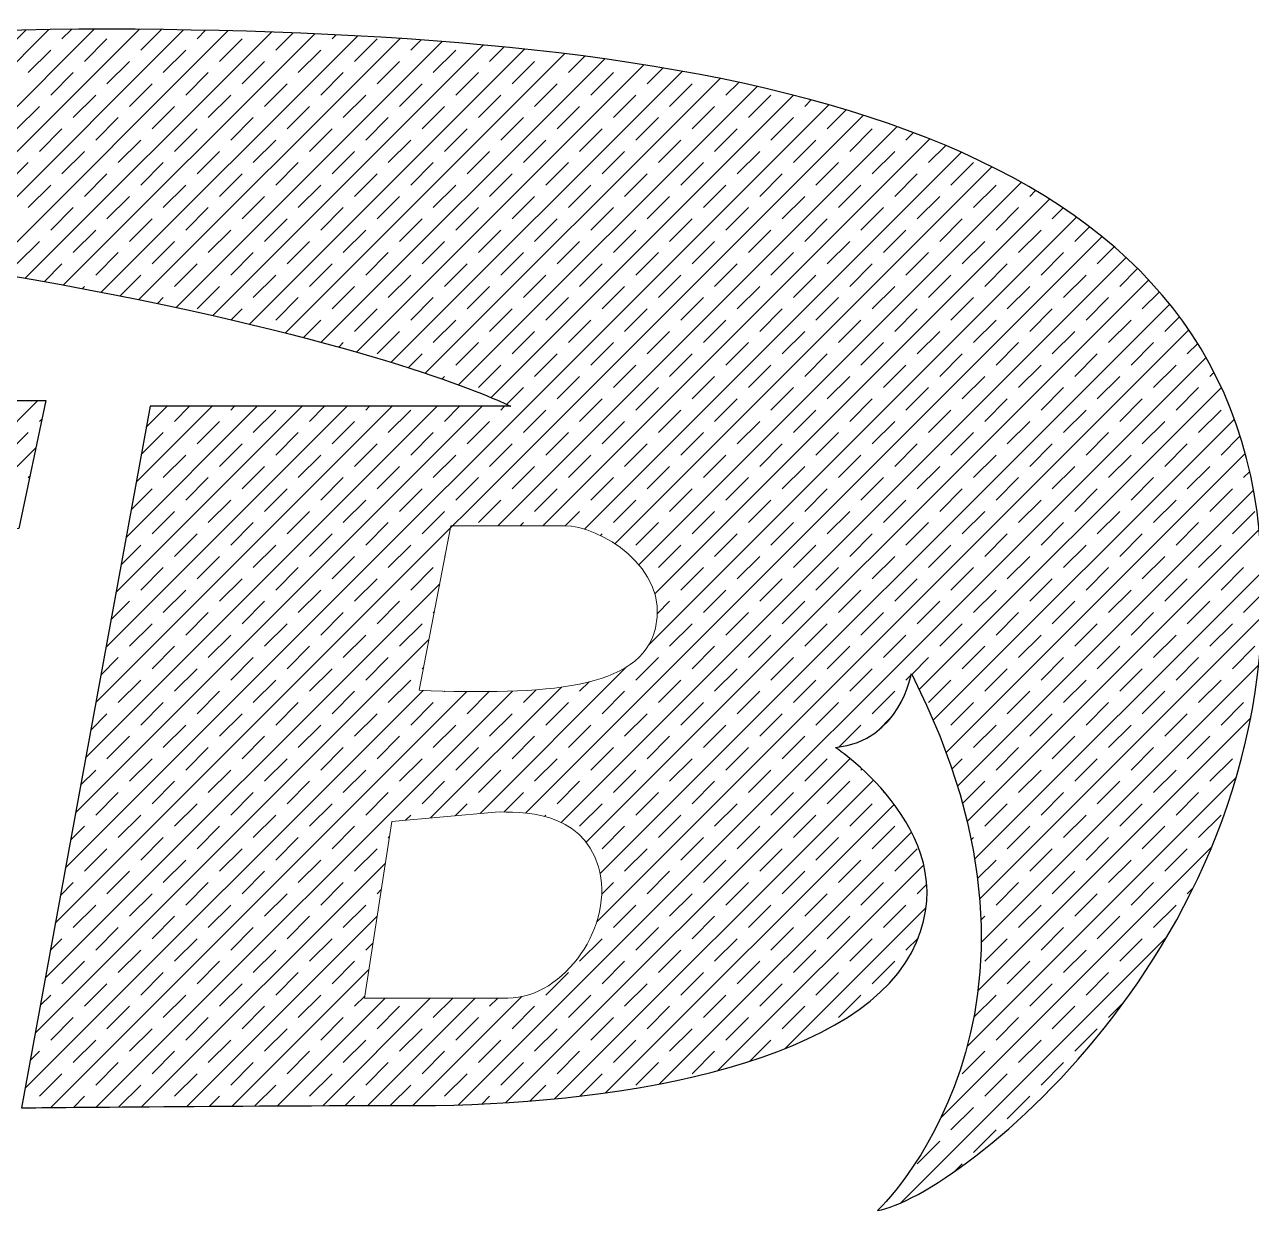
# Model space of a CAD drawing. Header units: millimetres. Extents: x 3916 to 6020, y 1867 to 2649.
# Drawn here: x 4858.87 to 4883.7, y 2016.03 to 2040.04 of the extents above; entities that cross this region are included whole.
import ezdxf

# ---------------------------------------------------------------- set-up
doc = ezdxf.new("R2010")
doc.units = ezdxf.units.MM
doc.layers.add('layer 1', color=7, linetype='Continuous')

# ---------------------------------------------------------------- blocks, each defined once
blk = doc.blocks.new('002')
at = {"color": 1, "lineweight": -3}
for p, q in [((57741.792, 37295.092), (57748.642, 37301.943)), ((57743.029, 37294.915), (57750.069, 37301.955)), ((57744.259, 37294.731), (57751.479, 37301.951)), ((57745.482, 37294.54), (57752.876, 37301.934)), ((57746.697, 37294.34), (57754.262, 37301.905)), ((57747.287, 37301.297), (57747.921, 37301.93)), ((57747.903, 37294.132), (57755.636, 37301.865)), ((57749.055, 37301.65), (57749.356, 37301.951)), ((57749.101, 37293.916), (57756.998, 37301.813)), ((57749.762, 37300.943), (57750.469, 37301.65)), ((57750.29, 37293.69), (57758.346, 37301.747)), ((57751.469, 37293.456), (57759.68, 37301.666)), ((57751.53, 37301.297), (57752.177, 37301.944)), ((57753.298, 37301.65), (57753.568, 37301.921)), ((57754.005, 37300.943), (57754.712, 37301.65)), ((57755.773, 37301.297), (57756.316, 37301.841)), ((57757.54, 37301.65), (57757.671, 37301.781)), ((57758.248, 37300.943), (57758.955, 37301.65)), ((57760.015, 37301.297), (57760.339, 37301.621)), ((57747.994, 37300.59), (57748.702, 37301.297)), ((57752.237, 37300.59), (57752.944, 37301.297)), ((57752.638, 37293.211), (57760.999, 37301.571)), ((57753.797, 37292.955), (57762.302, 37301.46)), ((57754.944, 37292.688), (57763.588, 37301.332)), ((57756.48, 37300.59), (57757.187, 37301.297)), ((57760.722, 37300.59), (57761.43, 37301.297)), ((57762.49, 37300.943), (57762.946, 37301.399)), ((57750.469, 37300.236), (57751.176, 37300.943)), ((57754.712, 37300.236), (57755.419, 37300.943)), ((57756.079, 37292.409), (57764.857, 37301.187)), ((57757.201, 37292.116), (57766.107, 37301.022)), ((57758.308, 37291.809), (57767.337, 37300.838)), ((57758.955, 37300.236), (57759.662, 37300.943)), ((57763.197, 37300.236), (57763.904, 37300.943)), ((57764.965, 37300.59), (57765.482, 37301.107)), ((57748.702, 37299.883), (57749.409, 37300.59)), ((57752.944, 37299.883), (57753.651, 37300.59)), ((57757.187, 37299.883), (57757.894, 37300.59)), ((57759.398, 37291.485), (57768.546, 37300.633)), ((57761.43, 37299.883), (57762.137, 37300.59)), ((57765.672, 37299.883), (57766.379, 37300.59)), ((57767.44, 37300.236), (57767.942, 37300.739)), ((57751.176, 37299.529), (57751.884, 37300.236)), ((57755.419, 37299.529), (57756.126, 37300.236)), ((57759.662, 37299.529), (57760.369, 37300.236)), ((57760.469, 37291.142), (57769.733, 37300.406)), ((57761.517, 37290.776), (57770.897, 37300.155)), ((57763.904, 37299.529), (57764.612, 37300.236)), ((57768.147, 37299.529), (57768.854, 37300.236)), ((57769.915, 37299.883), (57770.316, 37300.284)), ((57749.409, 37299.176), (57750.116, 37299.883)), ((57753.651, 37299.176), (57754.358, 37299.883)), ((57757.894, 37299.176), (57758.601, 37299.883)), ((57762.137, 37299.176), (57762.844, 37299.883)), ((57762.535, 37290.379), (57772.036, 37299.88)), ((57766.379, 37299.176), (57767.086, 37299.883)), ((57770.622, 37299.176), (57771.329, 37299.883)), ((57772.39, 37299.529), (57772.594, 37299.734)), ((57747.641, 37298.822), (57748.348, 37299.529)), ((57749.164, 37275.594), (57773.149, 37299.58)), ((57751.884, 37298.822), (57752.591, 37299.529)), ((57756.126, 37298.822), (57756.833, 37299.529)), ((57760.369, 37298.822), (57761.076, 37299.529)), ((57764.612, 37298.822), (57765.319, 37299.529)), ((57768.854, 37298.822), (57769.561, 37299.529)), ((57773.097, 37298.822), (57773.694, 37299.419)), ((57748.846, 37273.862), (57774.235, 37299.251)), ((57750.116, 37298.468), (57750.823, 37299.176)), ((57754.358, 37298.468), (57755.066, 37299.176)), ((57758.601, 37298.468), (57759.308, 37299.176)), ((57762.75, 37286.351), (57775.292, 37298.894)), ((57762.844, 37298.468), (57763.551, 37299.176)), ((57767.086, 37298.468), (57767.793, 37299.176)), ((57771.329, 37298.468), (57772.036, 37299.176)), ((57748.348, 37298.115), (57749.055, 37298.822)), ((57752.591, 37298.115), (57753.298, 37298.822)), ((57756.833, 37298.115), (57757.54, 37298.822)), ((57761.076, 37298.115), (57761.783, 37298.822)), ((57764.164, 37286.351), (57776.319, 37298.507)), ((57765.319, 37298.115), (57766.026, 37298.822)), ((57769.561, 37298.115), (57770.268, 37298.822)), ((57773.804, 37298.115), (57774.511, 37298.822)), ((57775.572, 37298.468), (57775.808, 37298.705)), ((57750.823, 37297.761), (57751.53, 37298.468)), ((57755.066, 37297.761), (57755.773, 37298.468)), ((57759.308, 37297.761), (57760.015, 37298.468)), ((57763.551, 37297.761), (57764.258, 37298.468)), ((57767.793, 37297.761), (57768.501, 37298.468)), ((57772.036, 37297.761), (57772.743, 37298.468)), ((57776.279, 37297.761), (57776.819, 37298.301)), ((57747.287, 37297.054), (57747.994, 37297.761)), ((57749.055, 37297.408), (57749.762, 37298.115)), ((57751.53, 37297.054), (57752.237, 37297.761)), ((57753.298, 37297.408), (57754.005, 37298.115)), ((57755.773, 37297.054), (57756.48, 37297.761)), ((57757.54, 37297.408), (57758.248, 37298.115)), ((57760.015, 37297.054), (57760.722, 37297.761)), ((57761.783, 37297.408), (57762.49, 37298.115)), ((57764.258, 37297.054), (57764.965, 37297.761)), ((57765.471, 37286.244), (57777.313, 37298.087)), ((57766.026, 37297.408), (57766.733, 37298.115)), ((57768.501, 37297.054), (57769.208, 37297.761)), ((57770.268, 37297.408), (57770.975, 37298.115)), ((57772.743, 37297.054), (57773.45, 37297.761)), ((57774.511, 37297.408), (57775.218, 37298.115)), ((57776.986, 37297.054), (57777.693, 37297.761)), ((57749.762, 37296.701), (57750.469, 37297.408)), ((57754.005, 37296.701), (57754.712, 37297.408)), ((57758.248, 37296.701), (57758.955, 37297.408)), ((57762.49, 37296.701), (57763.197, 37297.408)), ((57766.425, 37285.785), (57778.274, 37297.633)), ((57766.733, 37296.701), (57767.44, 37297.408)), ((57770.975, 37296.701), (57771.683, 37297.408)), ((57775.218, 37296.701), (57775.925, 37297.408)), ((57747.994, 37296.347), (57748.702, 37297.054)), ((57752.237, 37296.347), (57752.944, 37297.054)), ((57756.48, 37296.347), (57757.187, 37297.054)), ((57760.722, 37296.347), (57761.43, 37297.054)), ((57764.965, 37296.347), (57765.672, 37297.054)), ((57767.178, 37285.123), (57779.198, 37297.143)), ((57769.208, 37296.347), (57769.915, 37297.054)), ((57773.45, 37296.347), (57774.157, 37297.054)), ((57777.693, 37296.347), (57778.4, 37297.054)), ((57750.469, 37295.994), (57751.176, 37296.701)), ((57754.712, 37295.994), (57755.419, 37296.701)), ((57758.955, 37295.994), (57759.662, 37296.701)), ((57763.197, 37295.994), (57763.904, 37296.701)), ((57767.44, 37295.994), (57768.147, 37296.701)), ((57767.679, 37284.21), (57780.084, 37296.615)), ((57771.683, 37295.994), (57772.39, 37296.701)), ((57775.925, 37295.994), (57776.632, 37296.701)), ((57779.461, 37296.701), (57779.645, 37296.885)), ((57748.702, 37295.64), (57749.409, 37296.347)), ((57752.944, 37295.64), (57753.651, 37296.347)), ((57757.187, 37295.64), (57757.894, 37296.347)), ((57761.43, 37295.64), (57762.137, 37296.347)), ((57765.672, 37295.64), (57766.379, 37296.347)), ((57769.915, 37295.64), (57770.622, 37296.347)), ((57774.157, 37295.64), (57774.865, 37296.347)), ((57778.4, 37295.64), (57779.107, 37296.347)), ((57780.168, 37295.994), (57780.511, 37296.337)), ((57751.176, 37295.287), (57751.884, 37295.994)), ((57755.419, 37295.287), (57756.126, 37295.994)), ((57759.662, 37295.287), (57760.369, 37295.994)), ((57763.904, 37295.287), (57764.612, 37295.994)), ((57767.498, 37282.614), (57780.93, 37296.047)), ((57768.147, 37295.287), (57768.854, 37295.994)), ((57772.39, 37295.287), (57773.097, 37295.994)), ((57776.632, 37295.287), (57777.339, 37295.994)), ((57749.409, 37294.933), (57750.116, 37295.64)), ((57753.651, 37294.933), (57754.358, 37295.64)), ((57757.894, 37294.933), (57758.601, 37295.64)), ((57762.137, 37294.933), (57762.844, 37295.64)), ((57763.616, 37277.319), (57781.733, 37295.436)), ((57766.379, 37294.933), (57767.086, 37295.64)), ((57770.622, 37294.933), (57771.329, 37295.64)), ((57774.865, 37294.933), (57775.572, 37295.64)), ((57779.107, 37294.933), (57779.814, 37295.64)), ((57780.875, 37295.287), (57781.336, 37295.748)), ((57747.641, 37294.579), (57748.348, 37295.287)), ((57751.884, 37294.579), (57752.591, 37295.287)), ((57756.126, 37294.579), (57756.833, 37295.287)), ((57760.369, 37294.579), (57761.076, 37295.287)), ((57764.612, 37294.579), (57765.319, 37295.287)), ((57768.854, 37294.579), (57769.561, 37295.287)), ((57773.097, 37294.579), (57773.804, 37295.287)), ((57777.339, 37294.579), (57778.047, 37295.287)), ((57781.582, 37294.579), (57782.117, 37295.114)), ((57750.116, 37294.226), (57750.823, 37294.933)), ((57754.358, 37294.226), (57755.066, 37294.933)), ((57758.601, 37294.226), (57759.308, 37294.933)), ((57762.844, 37294.226), (57763.551, 37294.933)), ((57764.738, 37277.026), (57782.491, 37294.779)), ((57767.086, 37294.226), (57767.793, 37294.933)), ((57771.329, 37294.226), (57772.036, 37294.933)), ((57775.572, 37294.226), (57776.279, 37294.933)), ((57779.814, 37294.226), (57780.521, 37294.933)), ((57748.501, 37294.025), (57749.055, 37294.579)), ((57752.591, 37293.872), (57753.298, 37294.579)), ((57756.833, 37293.872), (57757.54, 37294.579)), ((57761.076, 37293.872), (57761.783, 37294.579)), ((57765.319, 37293.872), (57766.026, 37294.579)), ((57769.561, 37293.872), (57770.268, 37294.579)), ((57773.804, 37293.872), (57774.511, 37294.579)), ((57778.047, 37293.872), (57778.754, 37294.579)), ((57782.289, 37293.872), (57782.85, 37294.433)), ((57750.879, 37293.575), (57751.53, 37294.226)), ((57755.066, 37293.519), (57755.773, 37294.226)), ((57759.308, 37293.519), (57760.015, 37294.226)), ((57763.551, 37293.519), (57764.258, 37294.226)), ((57765.526, 37276.4), (57783.199, 37294.073)), ((57767.793, 37293.519), (57768.501, 37294.226)), ((57772.036, 37293.519), (57772.743, 37294.226)), ((57776.279, 37293.519), (57776.986, 37294.226)), ((57780.521, 37293.519), (57781.229, 37294.226)), ((57749.695, 37293.805), (57749.762, 37293.872)), ((57752.053, 37293.335), (57752.237, 37293.519)), ((57753.298, 37293.165), (57754.005, 37293.872)), ((57755.773, 37292.812), (57756.48, 37293.519)), ((57757.54, 37293.165), (57758.248, 37293.872)), ((57760.015, 37292.812), (57760.722, 37293.519)), ((57761.783, 37293.165), (57762.49, 37293.872)), ((57764.258, 37292.812), (57764.965, 37293.519)), ((57766.026, 37293.165), (57766.733, 37293.872)), ((57768.501, 37292.812), (57769.208, 37293.519)), ((57770.268, 37293.165), (57770.975, 37293.872)), ((57772.743, 37292.812), (57773.45, 37293.519)), ((57774.511, 37293.165), (57775.218, 37293.872)), ((57776.986, 37292.812), (57777.693, 37293.519)), ((57778.754, 37293.165), (57779.461, 37293.872)), ((57781.229, 37292.812), (57781.936, 37293.519)), ((57782.996, 37293.165), (57783.534, 37293.703)), ((57754.37, 37292.824), (57754.712, 37293.165)), ((57758.248, 37292.458), (57758.955, 37293.165)), ((57762.49, 37292.458), (57763.197, 37293.165)), ((57765.962, 37275.421), (57783.857, 37293.316)), ((57766.733, 37292.458), (57767.44, 37293.165)), ((57770.975, 37292.458), (57771.683, 37293.165)), ((57775.218, 37292.458), (57775.925, 37293.165)), ((57779.461, 37292.458), (57780.168, 37293.165)), ((57756.64, 37292.265), (57757.187, 37292.812)), ((57760.722, 37292.105), (57761.43, 37292.812)), ((57764.965, 37292.105), (57765.672, 37292.812)), ((57769.208, 37292.105), (57769.915, 37292.812)), ((57773.45, 37292.105), (57774.157, 37292.812)), ((57777.693, 37292.105), (57778.4, 37292.812)), ((57781.936, 37292.105), (57782.643, 37292.812)), ((57783.703, 37292.458), (57784.164, 37292.919)), ((57758.955, 37291.751), (57759.662, 37292.458)), ((57763.197, 37291.751), (57763.904, 37292.458)), ((57765.855, 37273.9), (57784.459, 37292.504)), ((57767.44, 37291.751), (57768.147, 37292.458)), ((57771.683, 37291.751), (57772.39, 37292.458)), ((57775.925, 37291.751), (57776.632, 37292.458)), ((57780.168, 37291.751), (57780.875, 37292.458)), ((57757.754, 37291.965), (57757.894, 37292.105)), ((57761.43, 37291.397), (57762.137, 37292.105)), ((57765.672, 37291.397), (57766.379, 37292.105)), ((57769.915, 37291.397), (57770.622, 37292.105)), ((57774.157, 37291.397), (57774.865, 37292.105)), ((57778.4, 37291.397), (57779.107, 37292.105)), ((57782.643, 37291.397), (57783.35, 37292.105)), ((57784.41, 37291.751), (57784.737, 37292.078)), ((57759.934, 37291.317), (57760.369, 37291.751)), ((57761.513, 37268.144), (57785.002, 37291.633)), ((57763.904, 37291.044), (57764.612, 37291.751)), ((57768.147, 37291.044), (57768.854, 37291.751)), ((57772.39, 37291.044), (57773.097, 37291.751)), ((57776.632, 37291.044), (57777.339, 37291.751)), ((57780.875, 37291.044), (57781.582, 37291.751)), ((57762.137, 37290.69), (57762.844, 37291.397)), ((57766.379, 37290.69), (57767.086, 37291.397)), ((57770.622, 37290.69), (57771.329, 37291.397)), ((57774.865, 37290.69), (57775.572, 37291.397)), ((57779.107, 37290.69), (57779.814, 37291.397)), ((57783.35, 37290.69), (57784.057, 37291.397)), ((57760.995, 37290.963), (57761.076, 37291.044)), ((57764.612, 37290.337), (57765.319, 37291.044)), ((57768.854, 37290.337), (57769.561, 37291.044)), ((57773.097, 37290.337), (57773.804, 37291.044)), ((57777.339, 37290.337), (57778.047, 37291.044)), ((57781.582, 37290.337), (57782.289, 37291.044)), ((57785.118, 37291.044), (57785.25, 37291.176)), ((57763.024, 37290.164), (57763.551, 37290.69)), ((57767.086, 37289.983), (57767.793, 37290.69)), ((57771.329, 37289.983), (57772.036, 37290.69)), ((57775.572, 37289.983), (57776.279, 37290.69)), ((57775.987, 37281.205), (57785.482, 37290.699)), ((57779.814, 37289.983), (57780.521, 37290.69)), ((57784.057, 37289.983), (57784.764, 37290.69)), ((57744.224, 37286.21), (57748.295, 37290.282)), ((57749.481, 37277.326), (57762.257, 37290.102)), ((57749.798, 37279.057), (57760.843, 37290.102)), ((57750.116, 37280.789), (57759.429, 37290.102)), ((57750.433, 37282.52), (57758.015, 37290.102)), ((57750.751, 37284.252), (57756.6, 37290.102)), ((57751.068, 37285.983), (57755.186, 37290.102)), ((57751.385, 37287.715), (57753.772, 37290.102)), ((57751.703, 37289.447), (57752.358, 37290.102)), ((57752.591, 37289.63), (57753.063, 37290.102)), ((57754.358, 37289.983), (57754.477, 37290.102)), ((57756.833, 37289.63), (57757.305, 37290.102)), ((57758.601, 37289.983), (57758.72, 37290.102)), ((57761.076, 37289.63), (57761.548, 37290.102)), ((57762.844, 37289.983), (57762.962, 37290.102)), ((57765.319, 37289.63), (57766.026, 37290.337)), ((57769.561, 37289.63), (57770.268, 37290.337)), ((57773.804, 37289.63), (57774.511, 37290.337)), ((57778.047, 37289.63), (57778.754, 37290.337)), ((57782.289, 37289.63), (57782.996, 37290.337)), ((57748.348, 37289.63), (57748.429, 37289.711)), ((57755.066, 37289.276), (57755.773, 37289.983)), ((57759.308, 37289.276), (57760.015, 37289.983)), ((57763.551, 37289.276), (57764.258, 37289.983)), ((57767.793, 37289.276), (57768.501, 37289.983)), ((57772.036, 37289.276), (57772.743, 37289.983)), ((57776.279, 37289.276), (57776.986, 37289.983)), ((57776.431, 37280.234), (57785.894, 37289.697)), ((57780.521, 37289.276), (57781.229, 37289.983)), ((57784.764, 37289.276), (57785.471, 37289.983)), ((57747.287, 37288.569), (57747.994, 37289.276)), ((57751.544, 37288.583), (57752.237, 37289.276)), ((57753.298, 37288.923), (57754.005, 37289.63)), ((57755.773, 37288.569), (57756.48, 37289.276)), ((57757.54, 37288.923), (57758.248, 37289.63)), ((57760.015, 37288.569), (57760.722, 37289.276)), ((57761.783, 37288.923), (57762.49, 37289.63)), ((57764.258, 37288.569), (57764.965, 37289.276)), ((57766.026, 37288.923), (57766.733, 37289.63)), ((57768.501, 37288.569), (57769.208, 37289.276)), ((57770.268, 37288.923), (57770.975, 37289.63)), ((57772.743, 37288.569), (57773.45, 37289.276)), ((57774.511, 37288.923), (57775.218, 37289.63)), ((57776.986, 37288.569), (57777.693, 37289.276)), ((57778.754, 37288.923), (57779.461, 37289.63)), ((57781.229, 37288.569), (57781.936, 37289.276)), ((57782.996, 37288.923), (57783.703, 37289.63)), ((57754.005, 37288.215), (57754.712, 37288.923)), ((57758.248, 37288.215), (57758.955, 37288.923)), ((57762.49, 37288.215), (57763.197, 37288.923)), ((57766.733, 37288.215), (57767.44, 37288.923)), ((57770.975, 37288.215), (57771.683, 37288.923)), ((57775.218, 37288.215), (57775.925, 37288.923)), ((57779.461, 37288.215), (57780.168, 37288.923)), ((57783.703, 37288.215), (57784.41, 37288.923)), ((57785.471, 37288.569), (57786.073, 37289.171)), ((57745.659, 37286.231), (57748.24, 37288.812)), ((57752.237, 37287.862), (57752.944, 37288.569)), ((57756.48, 37287.862), (57757.187, 37288.569)), ((57760.722, 37287.862), (57761.43, 37288.569)), ((57764.965, 37287.862), (57765.672, 37288.569)), ((57769.208, 37287.862), (57769.915, 37288.569)), ((57773.45, 37287.862), (57774.157, 37288.569)), ((57776.835, 37279.223), (57786.233, 37288.622)), ((57777.693, 37287.862), (57778.4, 37288.569)), ((57781.936, 37287.862), (57782.643, 37288.569)), ((57754.712, 37287.508), (57755.419, 37288.215)), ((57758.955, 37287.508), (57759.662, 37288.215)), ((57763.197, 37287.508), (57763.904, 37288.215)), ((57767.44, 37287.508), (57768.147, 37288.215)), ((57771.683, 37287.508), (57772.39, 37288.215)), ((57775.925, 37287.508), (57776.632, 37288.215)), ((57780.168, 37287.508), (57780.875, 37288.215)), ((57784.41, 37287.508), (57785.118, 37288.215)), ((57747.994, 37287.862), (57748.051, 37287.919)), ((57752.944, 37287.155), (57753.651, 37287.862)), ((57757.187, 37287.155), (57757.894, 37287.862)), ((57761.43, 37287.155), (57762.137, 37287.862)), ((57765.672, 37287.155), (57766.379, 37287.862)), ((57769.915, 37287.155), (57770.622, 37287.862)), ((57774.157, 37287.155), (57774.865, 37287.862)), ((57778.4, 37287.155), (57779.107, 37287.862)), ((57782.643, 37287.155), (57783.35, 37287.862)), ((57786.178, 37287.862), (57786.373, 37288.057)), ((57751.227, 37286.852), (57751.884, 37287.508)), ((57755.419, 37286.801), (57756.126, 37287.508)), ((57759.662, 37286.801), (57760.369, 37287.508)), ((57763.904, 37286.801), (57764.612, 37287.508)), ((57768.147, 37286.801), (57768.854, 37287.508)), ((57772.39, 37286.801), (57773.097, 37287.508)), ((57776.632, 37286.801), (57777.339, 37287.508)), ((57777.192, 37278.167), (57786.494, 37287.468)), ((57780.875, 37286.801), (57781.582, 37287.508)), ((57785.118, 37286.801), (57785.825, 37287.508)), ((57753.651, 37286.448), (57754.358, 37287.155)), ((57757.894, 37286.448), (57758.601, 37287.155)), ((57762.137, 37286.448), (57762.844, 37287.155)), ((57766.379, 37286.448), (57767.086, 37287.155)), ((57770.622, 37286.448), (57771.329, 37287.155)), ((57774.865, 37286.448), (57775.572, 37287.155)), ((57779.107, 37286.448), (57779.814, 37287.155)), ((57783.35, 37286.448), (57784.057, 37287.155)), ((57751.884, 37286.094), (57752.591, 37286.801)), ((57756.126, 37286.094), (57756.833, 37286.801)), ((57760.369, 37286.094), (57761.076, 37286.801)), ((57764.869, 37286.351), (57765.319, 37286.801)), ((57768.854, 37286.094), (57769.561, 37286.801)), ((57773.097, 37286.094), (57773.804, 37286.801)), ((57777.339, 37286.094), (57778.047, 37286.801)), ((57781.582, 37286.094), (57782.289, 37286.801)), ((57785.825, 37286.094), (57786.532, 37286.801)), ((57754.358, 37285.741), (57755.066, 37286.448)), ((57758.601, 37285.741), (57759.308, 37286.448)), ((57763.455, 37286.351), (57763.551, 37286.448)), ((57767.086, 37285.741), (57767.793, 37286.448)), ((57771.329, 37285.741), (57772.036, 37286.448)), ((57775.572, 37285.741), (57776.279, 37286.448)), ((57777.496, 37277.056), (57786.669, 37286.229)), ((57779.814, 37285.741), (57780.521, 37286.448)), ((57784.057, 37285.741), (57784.764, 37286.448)), ((57752.591, 37285.387), (57753.298, 37286.094)), ((57756.833, 37285.387), (57757.54, 37286.094)), ((57765.974, 37286.043), (57766.026, 37286.094)), ((57769.561, 37285.387), (57770.268, 37286.094)), ((57773.804, 37285.387), (57774.511, 37286.094)), ((57778.047, 37285.387), (57778.754, 37286.094)), ((57782.289, 37285.387), (57782.996, 37286.094)), ((57750.91, 37285.12), (57751.53, 37285.741)), ((57755.066, 37285.033), (57755.773, 37285.741)), ((57759.308, 37285.033), (57760.015, 37285.741)), ((57761.076, 37285.387), (57761.091, 37285.402)), ((57767.793, 37285.033), (57768.501, 37285.741)), ((57772.036, 37285.033), (57772.743, 37285.741)), ((57776.279, 37285.033), (57776.986, 37285.741)), ((57780.521, 37285.033), (57781.229, 37285.741)), ((57784.764, 37285.033), (57785.471, 37285.741)), ((57751.53, 37284.326), (57752.237, 37285.033)), ((57753.298, 37284.68), (57754.005, 37285.387)), ((57755.773, 37284.326), (57756.48, 37285.033)), ((57757.54, 37284.68), (57758.248, 37285.387)), ((57760.015, 37284.326), (57760.722, 37285.033)), ((57768.501, 37284.326), (57769.208, 37285.033)), ((57770.268, 37284.68), (57770.975, 37285.387)), ((57772.743, 37284.326), (57773.45, 37285.033)), ((57774.511, 37284.68), (57775.218, 37285.387)), ((57776.986, 37284.326), (57777.693, 37285.033)), ((57778.754, 37284.68), (57779.461, 37285.387)), ((57781.229, 37284.326), (57781.936, 37285.033)), ((57782.996, 37284.68), (57783.703, 37285.387)), ((57785.471, 37284.326), (57786.178, 37285.033)), ((57754.005, 37283.973), (57754.712, 37284.68)), ((57758.248, 37283.973), (57758.955, 37284.68)), ((57770.975, 37283.973), (57771.683, 37284.68)), ((57775.218, 37283.973), (57775.925, 37284.68)), ((57777.733, 37275.879), (57786.759, 37284.905)), ((57779.461, 37283.973), (57780.168, 37284.68)), ((57783.703, 37283.973), (57784.41, 37284.68)), ((57748.529, 37272.131), (57760.922, 37284.524)), ((57752.237, 37283.619), (57752.944, 37284.326)), ((57756.48, 37283.619), (57757.187, 37284.326)), ((57769.208, 37283.619), (57769.915, 37284.326)), ((57773.45, 37283.619), (57774.157, 37284.326)), ((57777.693, 37283.619), (57778.4, 37284.326)), ((57781.936, 37283.619), (57782.643, 37284.326)), ((57750.592, 37283.389), (57751.176, 37283.973)), ((57754.712, 37283.266), (57755.419, 37283.973)), ((57758.955, 37283.266), (57759.662, 37283.973)), ((57767.76, 37283.586), (57768.147, 37283.973)), ((57771.683, 37283.266), (57772.39, 37283.973)), ((57775.925, 37283.266), (57776.632, 37283.973)), ((57780.168, 37283.266), (57780.875, 37283.973)), ((57784.41, 37283.266), (57785.118, 37283.973)), ((57786.178, 37283.619), (57786.773, 37284.214)), ((57752.944, 37282.912), (57753.651, 37283.619)), ((57757.187, 37282.912), (57757.894, 37283.619)), ((57760.722, 37283.619), (57760.755, 37283.652)), ((57769.915, 37282.912), (57770.622, 37283.619)), ((57774.157, 37282.912), (57774.865, 37283.619)), ((57777.888, 37274.619), (57786.762, 37283.494)), ((57778.4, 37282.912), (57779.107, 37283.619)), ((57782.643, 37282.912), (57783.35, 37283.619)), ((57751.176, 37282.559), (57751.884, 37283.266)), ((57755.419, 37282.559), (57756.126, 37283.266)), ((57759.662, 37282.559), (57760.369, 37283.266)), ((57768.147, 37282.559), (57768.854, 37283.266)), ((57772.39, 37282.559), (57773.097, 37283.266)), ((57776.632, 37282.559), (57777.339, 37283.266)), ((57780.875, 37282.559), (57781.582, 37283.266)), ((57785.118, 37282.559), (57785.825, 37283.266)), ((57748.212, 37270.399), (57760.586, 37282.774)), ((57753.651, 37282.205), (57754.358, 37282.912)), ((57757.894, 37282.205), (57758.601, 37282.912)), ((57770.622, 37282.205), (57771.329, 37282.912)), ((57774.865, 37282.205), (57775.572, 37282.912)), ((57779.107, 37282.205), (57779.814, 37282.912)), ((57783.35, 37282.205), (57784.057, 37282.912)), ((57751.884, 37281.851), (57752.591, 37282.559)), ((57756.126, 37281.851), (57756.833, 37282.559)), ((57768.854, 37281.851), (57769.561, 37282.559)), ((57773.097, 37281.851), (57773.804, 37282.559)), ((57777.339, 37281.851), (57778.047, 37282.559)), ((57781.582, 37281.851), (57782.289, 37282.559)), ((57785.825, 37281.851), (57786.532, 37282.559)), ((57750.275, 37281.657), (57750.823, 37282.205)), ((57754.358, 37281.498), (57755.066, 37282.205)), ((57758.601, 37281.498), (57759.308, 37282.205)), ((57767.086, 37281.498), (57767.793, 37282.205)), ((57771.329, 37281.498), (57772.036, 37282.205)), ((57775.752, 37281.678), (57776.279, 37282.205)), ((57777.935, 37273.253), (57786.654, 37281.972)), ((57779.814, 37281.498), (57780.521, 37282.205)), ((57784.057, 37281.498), (57784.764, 37282.205)), ((57752.591, 37281.144), (57753.298, 37281.851)), ((57756.833, 37281.144), (57757.54, 37281.851)), ((57760.369, 37281.851), (57760.419, 37281.901)), ((57762.191, 37277.307), (57766.795, 37281.912)), ((57769.561, 37281.144), (57770.268, 37281.851)), ((57773.804, 37281.144), (57774.511, 37281.851)), ((57775.572, 37281.498), (57775.732, 37281.658)), ((57778.047, 37281.144), (57778.754, 37281.851)), ((57782.289, 37281.144), (57782.996, 37281.851)), ((57747.894, 37268.668), (57760.399, 37281.172)), ((57750.823, 37280.791), (57751.53, 37281.498)), ((57755.066, 37280.791), (57755.773, 37281.498)), ((57759.308, 37280.791), (57760.015, 37281.498)), ((57760.633, 37277.163), (57764.744, 37281.275)), ((57763.551, 37280.791), (57763.952, 37281.192)), ((57765.319, 37281.144), (57765.614, 37281.44)), ((57767.793, 37280.791), (57768.501, 37281.498)), ((57772.036, 37280.791), (57772.743, 37281.498)), ((57776.279, 37280.791), (57776.986, 37281.498)), ((57780.521, 37280.791), (57781.229, 37281.498)), ((57784.764, 37280.791), (57785.471, 37281.498)), ((57748.701, 37268.061), (57761.778, 37281.137)), ((57750.129, 37268.074), (57763.206, 37281.151)), ((57751.53, 37280.084), (57752.237, 37280.791)), ((57753.298, 37280.437), (57754.005, 37281.144)), ((57755.773, 37280.084), (57756.48, 37280.791)), ((57757.54, 37280.437), (57758.248, 37281.144)), ((57760.015, 37280.084), (57760.722, 37280.791)), ((57761.076, 37281.144), (57761.082, 37281.15)), ((57761.783, 37280.437), (57762.49, 37281.144)), ((57764.258, 37280.084), (57764.965, 37280.791)), ((57766.026, 37280.437), (57766.733, 37281.144)), ((57768.501, 37280.084), (57769.208, 37280.791)), ((57770.268, 37280.437), (57770.975, 37281.144)), ((57772.743, 37280.084), (57773.45, 37280.791)), ((57774.511, 37280.437), (57775.218, 37281.144)), ((57776.986, 37280.084), (57777.693, 37280.791)), ((57778.754, 37280.437), (57779.461, 37281.144)), ((57781.229, 37280.084), (57781.936, 37280.791)), ((57782.996, 37280.437), (57783.703, 37281.144)), ((57785.471, 37280.084), (57786.178, 37280.791)), ((57749.958, 37279.926), (57750.469, 37280.437)), ((57754.005, 37279.73), (57754.712, 37280.437)), ((57758.248, 37279.73), (57758.955, 37280.437)), ((57762.49, 37279.73), (57763.197, 37280.437)), ((57766.733, 37279.73), (57767.44, 37280.437)), ((57770.975, 37279.73), (57771.683, 37280.437)), ((57779.461, 37279.73), (57780.168, 37280.437)), ((57783.703, 37279.73), (57784.41, 37280.437)), ((57752.237, 37279.377), (57752.944, 37280.084)), ((57756.48, 37279.377), (57757.187, 37280.084)), ((57760.722, 37279.377), (57761.43, 37280.084)), ((57764.965, 37279.377), (57765.672, 37280.084)), ((57769.208, 37279.377), (57769.915, 37280.084)), ((57773.464, 37279.39), (57774.157, 37280.084)), ((57774.689, 37279.906), (57775.11, 37280.327)), ((57777.693, 37279.377), (57778.4, 37280.084)), ((57777.832, 37271.735), (57786.403, 37280.306)), ((57781.936, 37279.377), (57782.643, 37280.084)), ((57750.469, 37279.023), (57751.176, 37279.73)), ((57754.712, 37279.023), (57755.419, 37279.73)), ((57758.955, 37279.023), (57759.662, 37279.73)), ((57763.197, 37279.023), (57763.904, 37279.73)), ((57767.44, 37279.023), (57768.147, 37279.73)), ((57771.683, 37279.023), (57772.39, 37279.73)), ((57780.168, 37279.023), (57780.875, 37279.73)), ((57784.41, 37279.023), (57785.118, 37279.73)), ((57752.944, 37278.67), (57753.651, 37279.377)), ((57757.187, 37278.67), (57757.894, 37279.377)), ((57761.43, 37278.67), (57762.137, 37279.377)), ((57765.672, 37278.67), (57766.379, 37279.377)), ((57769.915, 37278.67), (57770.622, 37279.377)), ((57778.4, 37278.67), (57779.107, 37279.377)), ((57782.643, 37278.67), (57783.35, 37279.377)), ((57786.178, 37279.377), (57786.207, 37279.405)), ((57751.176, 37278.316), (57751.884, 37279.023)), ((57755.419, 37278.316), (57756.126, 37279.023)), ((57759.662, 37278.316), (57760.369, 37279.023)), ((57762.994, 37268.211), (57773.813, 37279.03)), ((57763.904, 37278.316), (57764.612, 37279.023)), ((57768.147, 37278.316), (57768.854, 37279.023)), ((57772.39, 37278.316), (57773.097, 37279.023)), ((57777.019, 37278.703), (57777.339, 37279.023)), ((57780.875, 37278.316), (57781.582, 37279.023)), ((57785.118, 37278.316), (57785.825, 37279.023)), ((57749.64, 37278.194), (57750.116, 37278.67)), ((57753.651, 37277.962), (57754.358, 37278.67)), ((57757.894, 37277.962), (57758.601, 37278.67)), ((57762.137, 37277.962), (57762.844, 37278.67)), ((57766.379, 37277.962), (57767.086, 37278.67)), ((57770.622, 37277.962), (57771.329, 37278.67)), ((57774.157, 37278.67), (57774.191, 37278.703)), ((57779.107, 37277.962), (57779.814, 37278.67)), ((57783.35, 37277.962), (57784.057, 37278.67)), ((57751.884, 37277.609), (57752.591, 37278.316)), ((57756.126, 37277.609), (57756.833, 37278.316)), ((57760.369, 37277.609), (57761.076, 37278.316)), ((57764.531, 37268.334), (57774.55, 37278.353)), ((57764.612, 37277.609), (57765.319, 37278.316)), ((57768.854, 37277.609), (57769.561, 37278.316)), ((57773.097, 37277.609), (57773.804, 37278.316)), ((57777.351, 37277.62), (57778.047, 37278.316)), ((57777.492, 37269.981), (57785.949, 37278.438)), ((57781.582, 37277.609), (57782.289, 37278.316)), ((57750.116, 37277.255), (57750.823, 37277.962)), ((57754.358, 37277.255), (57755.066, 37277.962)), ((57758.601, 37277.255), (57759.308, 37277.962)), ((57762.94, 37277.351), (57763.551, 37277.962)), ((57767.086, 37277.255), (57767.793, 37277.962)), ((57771.329, 37277.255), (57772.036, 37277.962)), ((57774.865, 37277.962), (57774.887, 37277.985)), ((57779.814, 37277.255), (57780.521, 37277.962)), ((57784.057, 37277.255), (57784.764, 37277.962)), ((57752.591, 37276.902), (57753.298, 37277.609)), ((57756.833, 37276.902), (57757.54, 37277.609)), ((57761.409, 37277.235), (57761.783, 37277.609)), ((57765.319, 37276.902), (57766.026, 37277.609)), ((57766.136, 37268.525), (57775.202, 37277.591)), ((57769.561, 37276.902), (57770.268, 37277.609)), ((57773.804, 37276.902), (57774.511, 37277.609)), ((57778.047, 37276.902), (57778.754, 37277.609)), ((57782.289, 37276.902), (57782.996, 37277.609)), ((57750.823, 37276.548), (57751.53, 37277.255)), ((57755.066, 37276.548), (57755.773, 37277.255)), ((57759.851, 37277.091), (57760.015, 37277.255)), ((57764.216, 37277.213), (57764.258, 37277.255)), ((57767.793, 37276.548), (57768.501, 37277.255)), ((57772.036, 37276.548), (57772.743, 37277.255)), ((57780.521, 37276.548), (57781.229, 37277.255)), ((57784.764, 37276.548), (57785.471, 37277.255)), ((57749.323, 37276.462), (57749.762, 37276.902)), ((57751.53, 37275.841), (57752.237, 37276.548)), ((57753.298, 37276.195), (57754.005, 37276.902)), ((57755.773, 37275.841), (57756.48, 37276.548)), ((57757.54, 37276.195), (57758.248, 37276.902)), ((57759.308, 37276.548), (57759.346, 37276.586)), ((57766.026, 37276.195), (57766.733, 37276.902)), ((57767.832, 37268.806), (57775.746, 37276.721)), ((57768.501, 37275.841), (57769.208, 37276.548)), ((57770.268, 37276.195), (57770.975, 37276.902)), ((57772.743, 37275.841), (57773.45, 37276.548)), ((57774.511, 37276.195), (57775.218, 37276.902)), ((57777.623, 37276.478), (57777.693, 37276.548)), ((57778.754, 37276.195), (57779.461, 37276.902)), ((57781.229, 37275.841), (57781.936, 37276.548)), ((57782.996, 37276.195), (57783.703, 37276.902)), ((57749.762, 37275.488), (57750.469, 37276.195)), ((57754.005, 37275.488), (57754.712, 37276.195)), ((57758.248, 37275.488), (57758.955, 37276.195)), ((57766.733, 37275.488), (57767.44, 37276.195)), ((57770.975, 37275.488), (57771.683, 37276.195)), ((57775.218, 37275.488), (57775.925, 37276.195)), ((57776.668, 37267.743), (57785.178, 37276.253)), ((57779.461, 37275.488), (57780.168, 37276.195)), ((57783.703, 37275.488), (57784.41, 37276.195)), ((57752.237, 37275.134), (57752.944, 37275.841)), ((57756.48, 37275.134), (57757.187, 37275.841)), ((57769.208, 37275.134), (57769.915, 37275.841)), ((57773.45, 37275.134), (57774.157, 37275.841)), ((57777.822, 37275.263), (57778.4, 37275.841)), ((57781.936, 37275.134), (57782.643, 37275.841)), ((57750.469, 37274.78), (57751.176, 37275.488)), ((57751.556, 37268.086), (57759.216, 37275.747)), ((57754.712, 37274.78), (57755.419, 37275.488)), ((57767.44, 37274.78), (57768.147, 37275.488)), ((57769.665, 37269.225), (57776.129, 37275.689)), ((57771.683, 37274.78), (57772.39, 37275.488)), ((57780.168, 37274.78), (57780.875, 37275.488)), ((57749.006, 37274.731), (57749.409, 37275.134)), ((57752.944, 37274.427), (57753.651, 37275.134)), ((57757.187, 37274.427), (57757.894, 37275.134)), ((57766.012, 37274.767), (57766.379, 37275.134)), ((57769.915, 37274.427), (57770.622, 37275.134)), ((57774.157, 37274.427), (57774.865, 37275.134)), ((57775.925, 37274.78), (57776.224, 37275.079)), ((57778.4, 37274.427), (57779.107, 37275.134)), ((57782.643, 37274.427), (57783.35, 37275.134)), ((57751.176, 37274.073), (57751.884, 37274.78)), ((57755.419, 37274.073), (57756.126, 37274.78)), ((57758.955, 37274.78), (57759.086, 37274.912)), ((57768.147, 37274.073), (57768.854, 37274.78)), ((57772.39, 37274.073), (57773.097, 37274.78)), ((57780.875, 37274.073), (57781.582, 37274.78)), ((57784.41, 37274.78), (57784.598, 37274.968)), ((57749.409, 37273.72), (57750.116, 37274.427)), ((57753.651, 37273.72), (57754.358, 37274.427)), ((57757.894, 37273.72), (57758.601, 37274.427)), ((57766.379, 37273.72), (57767.086, 37274.427)), ((57770.622, 37273.72), (57771.329, 37274.427)), ((57771.764, 37269.91), (57776.205, 37274.351)), ((57774.865, 37273.72), (57775.572, 37274.427)), ((57779.107, 37273.72), (57779.814, 37274.427)), ((57783.35, 37273.72), (57784.057, 37274.427)), ((57751.884, 37273.366), (57752.591, 37274.073)), ((57752.981, 37268.097), (57758.956, 37274.073)), ((57756.126, 37273.366), (57756.833, 37274.073)), ((57768.854, 37273.366), (57769.561, 37274.073)), ((57773.097, 37273.366), (57773.804, 37274.073)), ((57777.927, 37273.954), (57778.047, 37274.073)), ((57781.582, 37273.366), (57782.289, 37274.073)), ((57750.116, 37273.013), (57750.823, 37273.72)), ((57754.358, 37273.013), (57755.066, 37273.72)), ((57767.086, 37273.013), (57767.793, 37273.72)), ((57771.329, 37273.013), (57772.036, 37273.72)), ((57779.814, 37273.013), (57780.521, 37273.72)), ((57748.688, 37272.999), (57749.055, 37273.366)), ((57752.591, 37272.659), (57753.298, 37273.366)), ((57756.833, 37272.659), (57757.54, 37273.366)), ((57758.601, 37273.013), (57758.827, 37273.238)), ((57765.319, 37272.659), (57766.026, 37273.366)), ((57769.561, 37272.659), (57770.268, 37273.366)), ((57773.804, 37272.659), (57774.511, 37273.366)), ((57775.397, 37265.057), (57783.774, 37273.435)), ((57775.572, 37273.013), (57775.96, 37273.401)), ((57778.047, 37272.659), (57778.754, 37273.366)), ((57782.289, 37272.659), (57782.996, 37273.366)), ((57750.823, 37272.306), (57751.53, 37273.013)), ((57755.066, 37272.306), (57755.773, 37273.013)), ((57767.793, 37272.306), (57768.501, 37273.013)), ((57772.036, 37272.306), (57772.743, 37273.013)), ((57780.521, 37272.306), (57781.229, 37273.013)), ((57749.055, 37271.952), (57749.762, 37272.659)), ((57751.53, 37271.598), (57752.237, 37272.306)), ((57753.298, 37271.952), (57754.005, 37272.659)), ((57754.404, 37268.107), (57758.696, 37272.399)), ((57755.773, 37271.598), (57756.48, 37272.306)), ((57757.54, 37271.952), (57758.248, 37272.659)), ((57764.258, 37271.598), (57764.965, 37272.306)), ((57766.026, 37271.952), (57766.733, 37272.659)), ((57768.501, 37271.598), (57769.208, 37272.306)), ((57770.268, 37271.952), (57770.975, 37272.659)), ((57772.743, 37271.598), (57773.45, 37272.306)), ((57774.511, 37271.952), (57775.218, 37272.659)), ((57778.754, 37271.952), (57779.461, 37272.659)), ((57781.229, 37271.598), (57781.936, 37272.306)), ((57749.762, 37271.245), (57750.469, 37271.952)), ((57754.005, 37271.245), (57754.712, 37271.952)), ((57766.733, 37271.245), (57767.44, 37271.952)), ((57770.975, 37271.245), (57771.683, 37271.952)), ((57779.461, 37271.245), (57780.168, 37271.952)), ((57748.371, 37271.268), (57748.702, 37271.598)), ((57752.237, 37270.891), (57752.944, 37271.598)), ((57756.48, 37270.891), (57757.187, 37271.598)), ((57758.248, 37271.245), (57758.567, 37271.564)), ((57760.08, 37268.126), (57763.502, 37271.547)), ((57764.965, 37270.891), (57765.672, 37271.598)), ((57769.208, 37270.891), (57769.915, 37271.598)), ((57773.45, 37270.891), (57774.157, 37271.598)), ((57777.701, 37270.899), (57778.4, 37271.598)), ((57750.469, 37270.538), (57751.176, 37271.245)), ((57754.712, 37270.538), (57755.419, 37271.245)), ((57755.826, 37268.114), (57759.213, 37271.501)), ((57757.246, 37268.12), (57760.627, 37271.501)), ((57758.665, 37268.124), (57762.041, 37271.501)), ((57758.955, 37270.538), (57759.662, 37271.245)), ((57760.722, 37270.891), (57761.332, 37271.501)), ((57762.49, 37271.245), (57762.746, 37271.501)), ((57763.197, 37270.538), (57763.904, 37271.245)), ((57767.44, 37270.538), (57768.147, 37271.245)), ((57771.683, 37270.538), (57772.39, 37271.245)), ((57780.168, 37270.538), (57780.875, 37271.245)), ((57781.936, 37270.891), (57782.428, 37271.384)), ((57748.702, 37270.184), (57749.409, 37270.891)), ((57752.944, 37270.184), (57753.651, 37270.891)), ((57757.187, 37270.184), (57757.894, 37270.891)), ((57761.43, 37270.184), (57762.137, 37270.891)), ((57765.672, 37270.184), (57766.379, 37270.891)), ((57769.915, 37270.184), (57770.622, 37270.891)), ((57778.4, 37270.184), (57779.107, 37270.891)), ((57751.176, 37269.831), (57751.884, 37270.538)), ((57755.419, 37269.831), (57756.126, 37270.538)), ((57759.662, 37269.831), (57760.369, 37270.538)), ((57763.904, 37269.831), (57764.612, 37270.538)), ((57768.147, 37269.831), (57768.854, 37270.538)), ((57773.069, 37270.51), (57773.097, 37270.538)), ((57780.875, 37269.831), (57781.582, 37270.538)), ((57749.409, 37269.477), (57750.116, 37270.184)), ((57753.651, 37269.477), (57754.358, 37270.184)), ((57757.894, 37269.477), (57758.601, 37270.184)), ((57762.137, 37269.477), (57762.844, 37270.184)), ((57766.379, 37269.477), (57767.086, 37270.184)), ((57770.662, 37269.517), (57771.329, 37270.184)), ((57779.107, 37269.477), (57779.814, 37270.184)), ((57748.054, 37269.536), (57748.348, 37269.831)), ((57751.884, 37269.124), (57752.591, 37269.831)), ((57756.126, 37269.124), (57756.833, 37269.831)), ((57760.369, 37269.124), (57761.076, 37269.831)), ((57764.612, 37269.124), (57765.319, 37269.831)), ((57768.854, 37269.124), (57769.561, 37269.831)), ((57777.339, 37269.124), (57778.047, 37269.831)), ((57750.116, 37268.77), (57750.823, 37269.477)), ((57754.358, 37268.77), (57755.066, 37269.477)), ((57758.601, 37268.77), (57759.308, 37269.477)), ((57762.844, 37268.77), (57763.551, 37269.477)), ((57767.086, 37268.77), (57767.793, 37269.477)), ((57779.814, 37268.77), (57780.521, 37269.477)), ((57748.348, 37268.416), (57749.055, 37269.124)), ((57752.591, 37268.416), (57753.298, 37269.124)), ((57756.833, 37268.416), (57757.54, 37269.124)), ((57761.076, 37268.416), (57761.783, 37269.124)), ((57765.322, 37268.42), (57766.026, 37269.124)), ((57778.047, 37268.416), (57778.754, 37269.124)), ((57750.841, 37268.081), (57751.53, 37268.77)), ((57755.113, 37268.111), (57755.773, 37268.77)), ((57759.371, 37268.125), (57760.015, 37268.77)), ((57763.753, 37268.265), (57764.258, 37268.77)), ((57747.985, 37268.053), (57747.994, 37268.063)), ((57749.413, 37268.068), (57749.762, 37268.416)), ((57753.691, 37268.102), (57754.005, 37268.416)), ((57757.954, 37268.123), (57758.248, 37268.416)), ((57762.245, 37268.171), (57762.49, 37268.416)), ((57776.986, 37267.356), (57777.693, 37268.063)), ((57778.754, 37267.709), (57779.461, 37268.416)), ((57777.693, 37266.649), (57778.4, 37267.356)), ((57775.925, 37266.295), (57776.632, 37267.002)), ((57777.091, 37266.047), (57777.339, 37266.295))]:
    blk.add_line(p, q, dxfattribs=at)
at = {"layer": 'layer 1', "color": 1}
for points, knots in [([(57710.879, 37297.602), (57710.879, 37297.602), (57732.477, 37302.102), (57751.359, 37301.952), (57751.359, 37301.952), (57770.241, 37301.802), (57785.413, 37298.877), (57786.671, 37286.201), (57786.671, 37286.201), (57787.93, 37273.526), (57777.131, 37265.201), (57774.68, 37264.826), (57774.68, 37264.826), (57774.68, 37264.826), (57781.239, 37270.976), (57775.74, 37281.701), (57775.74, 37281.701), (57775.74, 37281.701), (57775.408, 37279.601), (57773.355, 37279.376), (57773.355, 37279.376), (57773.355, 37279.376), (57777.661, 37276.526), (57775.74, 37272.926), (57775.74, 37272.926), (57773.818, 37269.326), (57766.133, 37268.126), (57760.237, 37268.126), (57760.237, 37268.126), (57754.34, 37268.126), (57747.781, 37268.051), (57747.781, 37268.051), (57747.781, 37268.051), (57747.781, 37268.051), (57751.823, 37290.102), (57751.823, 37290.102), (57751.823, 37290.102), (57751.823, 37290.102), (57763.152, 37290.102), (57763.152, 37290.102), (57763.152, 37290.102), (57763.152, 37290.102), (57751.558, 37296.102), (57710.879, 37297.602)], [0, 0, 0, 0, 0.090909, 0.090909, 0.090909, 0.090909, 0.181818, 0.181818, 0.181818, 0.181818, 0.272727, 0.272727, 0.272727, 0.272727, 0.363636, 0.363636, 0.363636, 0.363636, 0.454545, 0.454545, 0.454545, 0.454545, 0.545455, 0.545455, 0.545455, 0.545455, 0.636364, 0.636364, 0.636364, 0.636364, 0.727273, 0.727273, 0.727273, 0.727273, 0.818182, 0.818182, 0.818182, 0.818182, 0.909091, 0.909091, 0.909091, 0.909091, 1, 1, 1, 1]), ([(57735.458, 37286.081), (57735.458, 37286.081), (57747.702, 37286.261), (57747.702, 37286.261), (57747.702, 37286.261), (57747.702, 37286.261), (57748.55, 37290.282), (57748.55, 37290.282), (57748.55, 37290.282), (57748.55, 37290.282), (57733.868, 37290.282), (57732.225, 37290.282), (57732.225, 37290.282), (57730.582, 37290.282), (57727.169, 37289.972), (57725.865, 37284.461), (57725.865, 37284.461), (57724.561, 37278.951), (57721.996, 37267.121), (57721.996, 37267.121), (57721.996, 37267.121), (57721.996, 37267.121), (57731.854, 37267.121), (57731.854, 37267.121), (57731.854, 37267.121), (57731.854, 37267.121), (57733.02, 37274.681), (57733.338, 37275.881), (57733.338, 37275.881), (57733.656, 37277.081), (57734.292, 37277.021), (57735.246, 37277.021), (57735.246, 37277.021), (57736.2, 37277.021), (57746.324, 37277.021), (57746.324, 37277.021), (57746.324, 37277.021), (57746.324, 37277.021), (57746.96, 37280.681), (57746.96, 37280.681), (57746.96, 37280.681), (57746.96, 37280.681), (57737.048, 37280.681), (57736.094, 37280.681), (57736.094, 37280.681), (57735.14, 37280.681), (57734.61, 37281.221), (57734.769, 37282.361), (57734.769, 37282.361), (57734.928, 37283.501), (57735.458, 37286.081), (57735.458, 37286.081)], [0, 0, 0, 0, 0.076923, 0.076923, 0.076923, 0.076923, 0.153846, 0.153846, 0.153846, 0.153846, 0.230769, 0.230769, 0.230769, 0.230769, 0.307692, 0.307692, 0.307692, 0.307692, 0.384615, 0.384615, 0.384615, 0.384615, 0.461538, 0.461538, 0.461538, 0.461538, 0.538462, 0.538462, 0.538462, 0.538462, 0.615385, 0.615385, 0.615385, 0.615385, 0.692308, 0.692308, 0.692308, 0.692308, 0.769231, 0.769231, 0.769231, 0.769231, 0.846154, 0.846154, 0.846154, 0.846154, 0.923077, 0.923077, 0.923077, 0.923077, 1, 1, 1, 1])]:
    blk.add_open_spline(points, degree=3, knots=knots, dxfattribs=at)
at = {"layer": 'layer 1', "color": 1, "lineweight": 20}
for points, knots in [([(57760.28, 37281.176), (57760.28, 37281.176), (57761.273, 37286.351), (57761.273, 37286.351), (57761.273, 37286.351), (57761.273, 37286.351), (57763.791, 37286.351), (57764.851, 37286.351), (57764.851, 37286.351), (57765.911, 37286.351), (57768.157, 37285.058), (57767.7, 37283.126), (57767.7, 37283.126), (57767.243, 37281.194), (57764.255, 37281.026), (57760.28, 37281.176)], [0, 0, 0, 0, 0.25, 0.25, 0.25, 0.25, 0.5, 0.5, 0.5, 0.5, 0.75, 0.75, 0.75, 0.75, 1, 1, 1, 1]), ([(57762.665, 37277.351), (57762.665, 37277.351), (57759.418, 37277.051), (57759.418, 37277.051), (57759.418, 37277.051), (57759.418, 37277.051), (57758.557, 37271.501), (57758.557, 37271.501), (57758.557, 37271.501), (57758.557, 37271.501), (57761.273, 37271.501), (57763.062, 37271.501), (57763.062, 37271.501), (57764.851, 37271.501), (57766.441, 37273.826), (57765.911, 37275.626), (57765.911, 37275.626), (57765.381, 37277.426), (57763.46, 37277.351), (57762.665, 37277.351)], [0, 0, 0, 0, 0.2, 0.2, 0.2, 0.2, 0.4, 0.4, 0.4, 0.4, 0.6, 0.6, 0.6, 0.6, 0.8, 0.8, 0.8, 0.8, 1, 1, 1, 1])]:
    blk.add_open_spline(points, degree=3, knots=knots, dxfattribs=at)
blk = doc.blocks.new('A$C765A0FFE')
at = {"lineweight": -3, "xscale": 0.8943738727096291, "yscale": 0.8943738727096291, "zscale": 0.8943738727084256}
blk.add_blockref('002', (-50338.261, -33220.864), dxfattribs=at)
blk = doc.blocks.new('A$C4B561680')
blk.add_blockref('A$C765A0FFE', (0, 0))

msp = doc.modelspace()

# ---------------------------------------------------------------- block references
at = {"xscale": 0.7200000000000001, "yscale": 0.7200000000000001, "zscale": 0.7200000000000001}
msp.add_blockref('A$C4B561680', (3915.723, 1938.4), dxfattribs=at)

doc.saveas('drawing.dxf')
